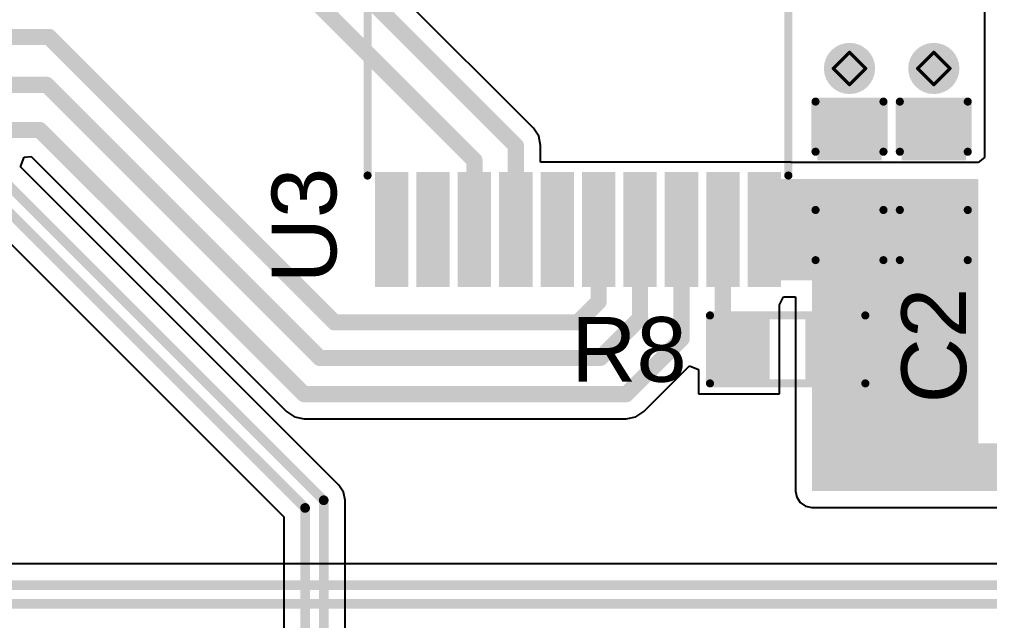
# Model space of a CAD drawing. Header units: inches. Extents: x -31 to 249, y -28 to 261.
# Drawn here: x 90.04 to 105.27, y 34.49 to 43.93 of the extents above; entities that cross this region are included whole.
import ezdxf

# ---------------------------------------------------------------- set-up
doc = ezdxf.new("R2010")
doc.units = ezdxf.units.IN
for name, color, linetype in [('Bottom Layer', 5, 'Continuous'), ('Bottom Solder', 6, 'Continuous'), ('Drill Drawing', 1, 'Continuous'), ('Top Layer', 1, 'Continuous'), ('Top Overlay', 2, 'Continuous'), ('Top Paste', 8, 'Continuous'), ('Top Solder', 216, 'Continuous'), ('Via Holes', 16, 'Continuous')]:
    doc.layers.add(name, color=color, linetype=linetype)
doc.styles.add('Arial', font='', dxfattribs={"height": 0.2})
doc.styles.get('Arial').set_extended_font_data('Arial')

# ---------------------------------------------------------------- blocks, each defined once
blk = doc.blocks.new('TSSOP_20_19')
at = {"layer": 'Top Layer'}
for points in [[(-2, 3.085), (-2, 2.765), (-3.6, 2.765), (-3.6, 3.085)], [(3.6, 3.085), (3.6, 2.765), (2, 2.765), (2, 3.085)], [(-2, 2.435), (-2, 2.115), (-3.6, 2.115), (-3.6, 2.435)], [(3.6, 2.435), (3.6, 2.115), (2, 2.115), (2, 2.435)], [(-2, 1.785), (-2, 1.465), (-3.6, 1.465), (-3.6, 1.785)], [(3.6, 1.785), (3.6, 1.465), (2, 1.465), (2, 1.785)], [(-2, 1.135), (-2, 0.815), (-3.6, 0.815), (-3.6, 1.135)], [(3.6, 1.135), (3.6, 0.815), (2, 0.815), (2, 1.135)], [(-2, 0.485), (-2, 0.165), (-3.6, 0.165), (-3.6, 0.485)], [(3.6, 0.485), (3.6, 0.165), (2, 0.165), (2, 0.485)], [(-2, -0.165), (-2, -0.485), (-3.6, -0.485), (-3.6, -0.165)], [(3.6, -0.165), (3.6, -0.485), (2, -0.485), (2, -0.165)], [(-2, -0.815), (-2, -1.135), (-3.6, -1.135), (-3.6, -0.815)], [(3.6, -0.815), (3.6, -1.135), (2, -1.135), (2, -0.815)], [(-2, -1.465), (-2, -1.785), (-3.6, -1.785), (-3.6, -1.465)], [(3.6, -1.465), (3.6, -1.785), (2, -1.785), (2, -1.465)], [(-2, -2.115), (-2, -2.435), (-3.6, -2.435), (-3.6, -2.115)], [(3.6, -2.115), (3.6, -2.435), (2, -2.435), (2, -2.115)], [(-2, -2.765), (-2, -3.085), (-3.6, -3.085), (-3.6, -2.765)], [(3.6, -2.765), (3.6, -3.085), (2, -3.085), (2, -2.765)]]:
    blk.add_hatch(color=1, dxfattribs=at).paths.add_polyline_path(points)
at = {"layer": 'Top Overlay'}
blk.add_hatch(color=2, dxfattribs=at).paths.add_polyline_path([(-1.906, 2.691), (-1.728, 2.691), (-1.728, 3.123), (-1.906, 3.123)])
at = {"layer": 'Top Paste'}
for points in [[(-2, 3.085), (-2, 2.765), (-3.6, 2.765), (-3.6, 3.085)], [(3.6, 3.085), (3.6, 2.765), (2, 2.765), (2, 3.085)], [(-2, 2.435), (-2, 2.115), (-3.6, 2.115), (-3.6, 2.435)], [(3.6, 2.435), (3.6, 2.115), (2, 2.115), (2, 2.435)], [(-2, 1.785), (-2, 1.465), (-3.6, 1.465), (-3.6, 1.785)], [(3.6, 1.785), (3.6, 1.465), (2, 1.465), (2, 1.785)], [(-2, 1.135), (-2, 0.815), (-3.6, 0.815), (-3.6, 1.135)], [(3.6, 1.135), (3.6, 0.815), (2, 0.815), (2, 1.135)], [(-2, 0.485), (-2, 0.165), (-3.6, 0.165), (-3.6, 0.485)], [(3.6, 0.485), (3.6, 0.165), (2, 0.165), (2, 0.485)], [(-2, -0.165), (-2, -0.485), (-3.6, -0.485), (-3.6, -0.165)], [(3.6, -0.165), (3.6, -0.485), (2, -0.485), (2, -0.165)], [(-2, -0.815), (-2, -1.135), (-3.6, -1.135), (-3.6, -0.815)], [(3.6, -0.815), (3.6, -1.135), (2, -1.135), (2, -0.815)], [(-2, -1.465), (-2, -1.785), (-3.6, -1.785), (-3.6, -1.465)], [(3.6, -1.465), (3.6, -1.785), (2, -1.785), (2, -1.465)], [(-2, -2.115), (-2, -2.435), (-3.6, -2.435), (-3.6, -2.115)], [(3.6, -2.115), (3.6, -2.435), (2, -2.435), (2, -2.115)], [(-2, -2.765), (-2, -3.085), (-3.6, -3.085), (-3.6, -2.765)], [(3.6, -2.765), (3.6, -3.085), (2, -3.085), (2, -2.765)]]:
    blk.add_hatch(color=8, dxfattribs=at).paths.add_polyline_path(points)
at = {"layer": 'Top Solder'}
for points in [[(-1.898, 3.187), (-1.898, 2.663), (-3.702, 2.663), (-3.702, 3.187)], [(3.702, 3.187), (3.702, 2.663), (1.898, 2.663), (1.898, 3.187)], [(-1.898, 2.537), (-1.898, 2.013), (-3.702, 2.013), (-3.702, 2.537)], [(3.702, 2.537), (3.702, 2.013), (1.898, 2.013), (1.898, 2.537)], [(-1.898, 1.887), (-1.898, 1.363), (-3.702, 1.363), (-3.702, 1.887)], [(3.702, 1.887), (3.702, 1.363), (1.898, 1.363), (1.898, 1.887)], [(-1.898, 1.237), (-1.898, 0.713), (-3.702, 0.713), (-3.702, 1.237)], [(3.702, 1.237), (3.702, 0.713), (1.898, 0.713), (1.898, 1.237)], [(-1.898, 0.587), (-1.898, 0.063), (-3.702, 0.063), (-3.702, 0.587)], [(3.702, 0.587), (3.702, 0.063), (1.898, 0.063), (1.898, 0.587)], [(-1.898, -0.063), (-1.898, -0.587), (-3.702, -0.587), (-3.702, -0.063)], [(3.702, -0.063), (3.702, -0.587), (1.898, -0.587), (1.898, -0.063)], [(-1.898, -0.713), (-1.898, -1.237), (-3.702, -1.237), (-3.702, -0.713)], [(3.702, -0.713), (3.702, -1.237), (1.898, -1.237), (1.898, -0.713)], [(-1.898, -1.363), (-1.898, -1.887), (-3.702, -1.887), (-3.702, -1.363)], [(3.702, -1.363), (3.702, -1.887), (1.898, -1.887), (1.898, -1.363)], [(-1.898, -2.013), (-1.898, -2.537), (-3.702, -2.537), (-3.702, -2.013)], [(3.702, -2.013), (3.702, -2.537), (1.898, -2.537), (1.898, -2.013)], [(-1.898, -2.663), (-1.898, -3.187), (-3.702, -3.187), (-3.702, -2.663)], [(3.702, -2.663), (3.702, -3.187), (1.898, -3.187), (1.898, -2.663)]]:
    blk.add_hatch(color=216, dxfattribs=at).paths.add_polyline_path(points)
at = {"layer": 'Top Overlay'}
for points in [[(1.954, 3.302, 0.127, 0.127, 0), (-1.907, 3.302, 0.127, 0.127, 0)], [(-3.875, 2.832, 0.127, 0.127, 0), (-3.875, 3.086, 0.127, 0.127, 0)], [(-3.748, 2.959, 0.127, 0.127, 0), (-3.875, 3.086, 0.127, 0.127, 0)], [(-3.875, 2.832, 0.127, 0.127, 0), (-3.748, 2.959, 0.127, 0.127, 0)], [(1.954, -3.302, 0.127, 0.127, 0), (-1.907, -3.302, 0.127, 0.127, 0)]]:
    blk.add_lwpolyline(points, format="xyseb", dxfattribs=at)
for points in [[(-1.938, 3.302, 0.0635, 0.0635, 1), (-1.875, 3.302, 0.0635, 0.0635, 1)], [(1.922, 3.302, 0.0635, 0.0635, 1), (1.986, 3.302, 0.0635, 0.0635, 1)], [(-3.907, 3.086, 0.0635, 0.0635, 1), (-3.843, 3.086, 0.0635, 0.0635, 1)], [(-3.907, 3.086, 0.0635, 0.0635, 1), (-3.843, 3.086, 0.0635, 0.0635, 1)], [(-3.907, 2.832, 0.0635, 0.0635, 1), (-3.843, 2.832, 0.0635, 0.0635, 1)], [(-3.907, 2.832, 0.0635, 0.0635, 1), (-3.843, 2.832, 0.0635, 0.0635, 1)], [(-3.78, 2.959, 0.0635, 0.0635, 1), (-3.716, 2.959, 0.0635, 0.0635, 1)], [(-3.78, 2.959, 0.0635, 0.0635, 1), (-3.716, 2.959, 0.0635, 0.0635, 1)], [(-1.938, -3.302, 0.0635, 0.0635, 1), (-1.875, -3.302, 0.0635, 0.0635, 1)], [(1.922, -3.302, 0.0635, 0.0635, 1), (1.986, -3.302, 0.0635, 0.0635, 1)]]:
    blk.add_lwpolyline(points, format="xyseb", close=True, dxfattribs=at)
blk = doc.blocks.new('R___0603_23')
at = {"layer": 'Top Layer'}
for points in [[(-0.381, 0.4445), (-0.381, -0.4445), (-1.143, -0.4445), (-1.143, 0.4445)], [(1.143, 0.4445), (1.143, -0.4445), (0.381, -0.4445), (0.381, 0.4445)]]:
    blk.add_hatch(color=1, dxfattribs=at).paths.add_polyline_path(points)
at = {"layer": 'Top Paste'}
for points in [[(-0.381, 0.4445), (-0.381, -0.4445), (-1.143, -0.4445), (-1.143, 0.4445)], [(1.143, 0.4445), (1.143, -0.4445), (0.381, -0.4445), (0.381, 0.4445)]]:
    blk.add_hatch(color=8, dxfattribs=at).paths.add_polyline_path(points)
at = {"layer": 'Top Solder'}
for points in [[(-0.2794, 0.5461), (-0.2794, -0.5461), (-1.2446, -0.5461), (-1.2446, 0.5461)], [(1.2446, 0.5461), (1.2446, -0.5461), (0.2794, -0.5461), (0.2794, 0.5461)]]:
    blk.add_hatch(color=216, dxfattribs=at).paths.add_polyline_path(points)
at = {"layer": 'Top Overlay'}
for points in [[(-1.2192, -0.5334, 0.127, 0.127, 0), (-1.2192, 0.5334, 0.127, 0.127, 0)], [(-1.2192, 0.5334, 0.127, 0.127, 0), (1.2192, 0.5334, 0.127, 0.127, 0)], [(1.2192, -0.5334, 0.127, 0.127, 0), (1.2192, 0.5334, 0.127, 0.127, 0)], [(-1.2192, -0.5334, 0.127, 0.127, 0), (1.2192, -0.5334, 0.127, 0.127, 0)]]:
    blk.add_lwpolyline(points, format="xyseb", dxfattribs=at)
for points in [[(-1.25095, 0.5334, 0.0635, 0.0635, 1), (-1.18745, 0.5334, 0.0635, 0.0635, 1)], [(-1.25095, 0.5334, 0.0635, 0.0635, 1), (-1.18745, 0.5334, 0.0635, 0.0635, 1)], [(1.18745, 0.5334, 0.0635, 0.0635, 1), (1.25095, 0.5334, 0.0635, 0.0635, 1)], [(1.18745, 0.5334, 0.0635, 0.0635, 1), (1.25095, 0.5334, 0.0635, 0.0635, 1)], [(-1.25095, -0.5334, 0.0635, 0.0635, 1), (-1.18745, -0.5334, 0.0635, 0.0635, 1)], [(-1.25095, -0.5334, 0.0635, 0.0635, 1), (-1.18745, -0.5334, 0.0635, 0.0635, 1)], [(1.18745, -0.5334, 0.0635, 0.0635, 1), (1.25095, -0.5334, 0.0635, 0.0635, 1)], [(1.18745, -0.5334, 0.0635, 0.0635, 1), (1.25095, -0.5334, 0.0635, 0.0635, 1)]]:
    blk.add_lwpolyline(points, format="xyseb", close=True, dxfattribs=at)
blk = doc.blocks.new('C___0603_38')
at = {"layer": 'Top Layer'}
for points in [[(-0.381, 0.445), (-0.381, -0.445), (-1.143, -0.445), (-1.143, 0.445)], [(1.143, 0.445), (1.143, -0.445), (0.381, -0.445), (0.381, 0.445)]]:
    blk.add_hatch(color=1, dxfattribs=at).paths.add_polyline_path(points)
at = {"layer": 'Top Paste'}
for points in [[(-0.381, 0.445), (-0.381, -0.445), (-1.143, -0.445), (-1.143, 0.445)], [(1.143, 0.445), (1.143, -0.445), (0.381, -0.445), (0.381, 0.445)]]:
    blk.add_hatch(color=8, dxfattribs=at).paths.add_polyline_path(points)
at = {"layer": 'Top Solder'}
for points in [[(-0.321, 0.504), (-0.321, -0.504), (-1.203, -0.504), (-1.203, 0.504)], [(1.203, 0.504), (1.203, -0.504), (0.321, -0.504), (0.321, 0.504)]]:
    blk.add_hatch(color=216, dxfattribs=at).paths.add_polyline_path(points)
at = {"layer": 'Top Overlay'}
for points in [[(-0.457, 0.533, 0.127, 0.127, 0), (-1.245, 0.533, 0.127, 0.127, 0)], [(-1.245, -0.533, 0.127, 0.127, 0), (-1.245, 0.533, 0.127, 0.127, 0)], [(1.245, 0.533, 0.127, 0.127, 0), (0.457, 0.533, 0.127, 0.127, 0)], [(1.245, -0.533, 0.127, 0.127, 0), (1.245, 0.533, 0.127, 0.127, 0)], [(-0.457, -0.533, 0.127, 0.127, 0), (-1.245, -0.533, 0.127, 0.127, 0)], [(1.245, -0.533, 0.127, 0.127, 0), (0.457, -0.533, 0.127, 0.127, 0)]]:
    blk.add_lwpolyline(points, format="xyseb", dxfattribs=at)
for points in [[(-1.276, 0.533, 0.0635, 0.0635, 1), (-1.213, 0.533, 0.0635, 0.0635, 1)], [(-1.276, 0.533, 0.0635, 0.0635, 1), (-1.213, 0.533, 0.0635, 0.0635, 1)], [(-0.489, 0.533, 0.0635, 0.0635, 1), (-0.425, 0.533, 0.0635, 0.0635, 1)], [(0.425, 0.533, 0.0635, 0.0635, 1), (0.489, 0.533, 0.0635, 0.0635, 1)], [(1.213, 0.533, 0.0635, 0.0635, 1), (1.276, 0.533, 0.0635, 0.0635, 1)], [(1.213, 0.533, 0.0635, 0.0635, 1), (1.276, 0.533, 0.0635, 0.0635, 1)], [(-1.276, -0.533, 0.0635, 0.0635, 1), (-1.213, -0.533, 0.0635, 0.0635, 1)], [(-1.276, -0.533, 0.0635, 0.0635, 1), (-1.213, -0.533, 0.0635, 0.0635, 1)], [(-0.489, -0.533, 0.0635, 0.0635, 1), (-0.425, -0.533, 0.0635, 0.0635, 1)], [(0.425, -0.533, 0.0635, 0.0635, 1), (0.489, -0.533, 0.0635, 0.0635, 1)], [(1.213, -0.533, 0.0635, 0.0635, 1), (1.276, -0.533, 0.0635, 0.0635, 1)], [(1.213, -0.533, 0.0635, 0.0635, 1), (1.276, -0.533, 0.0635, 0.0635, 1)]]:
    blk.add_lwpolyline(points, format="xyseb", close=True, dxfattribs=at)
blk = doc.blocks.new('C___0603_39')
at = {"layer": 'Top Layer'}
for points in [[(-0.381, 0.445), (-0.381, -0.445), (-1.143, -0.445), (-1.143, 0.445)], [(1.143, 0.445), (1.143, -0.445), (0.381, -0.445), (0.381, 0.445)]]:
    blk.add_hatch(color=1, dxfattribs=at).paths.add_polyline_path(points)
at = {"layer": 'Top Paste'}
for points in [[(-0.381, 0.445), (-0.381, -0.445), (-1.143, -0.445), (-1.143, 0.445)], [(1.143, 0.445), (1.143, -0.445), (0.381, -0.445), (0.381, 0.445)]]:
    blk.add_hatch(color=8, dxfattribs=at).paths.add_polyline_path(points)
at = {"layer": 'Top Solder'}
for points in [[(-0.321, 0.504), (-0.321, -0.504), (-1.203, -0.504), (-1.203, 0.504)], [(1.203, 0.504), (1.203, -0.504), (0.321, -0.504), (0.321, 0.504)]]:
    blk.add_hatch(color=216, dxfattribs=at).paths.add_polyline_path(points)
at = {"layer": 'Top Overlay'}
for points in [[(-0.457, 0.533, 0.127, 0.127, 0), (-1.245, 0.533, 0.127, 0.127, 0)], [(-1.245, -0.533, 0.127, 0.127, 0), (-1.245, 0.533, 0.127, 0.127, 0)], [(1.245, 0.533, 0.127, 0.127, 0), (0.457, 0.533, 0.127, 0.127, 0)], [(1.245, -0.533, 0.127, 0.127, 0), (1.245, 0.533, 0.127, 0.127, 0)], [(-0.457, -0.533, 0.127, 0.127, 0), (-1.245, -0.533, 0.127, 0.127, 0)], [(1.245, -0.533, 0.127, 0.127, 0), (0.457, -0.533, 0.127, 0.127, 0)]]:
    blk.add_lwpolyline(points, format="xyseb", dxfattribs=at)
for points in [[(-1.276, 0.533, 0.0635, 0.0635, 1), (-1.213, 0.533, 0.0635, 0.0635, 1)], [(-1.276, 0.533, 0.0635, 0.0635, 1), (-1.213, 0.533, 0.0635, 0.0635, 1)], [(-0.489, 0.533, 0.0635, 0.0635, 1), (-0.425, 0.533, 0.0635, 0.0635, 1)], [(0.425, 0.533, 0.0635, 0.0635, 1), (0.489, 0.533, 0.0635, 0.0635, 1)], [(1.213, 0.533, 0.0635, 0.0635, 1), (1.276, 0.533, 0.0635, 0.0635, 1)], [(1.213, 0.533, 0.0635, 0.0635, 1), (1.276, 0.533, 0.0635, 0.0635, 1)], [(-1.276, -0.533, 0.0635, 0.0635, 1), (-1.213, -0.533, 0.0635, 0.0635, 1)], [(-1.276, -0.533, 0.0635, 0.0635, 1), (-1.213, -0.533, 0.0635, 0.0635, 1)], [(-0.489, -0.533, 0.0635, 0.0635, 1), (-0.425, -0.533, 0.0635, 0.0635, 1)], [(0.425, -0.533, 0.0635, 0.0635, 1), (0.489, -0.533, 0.0635, 0.0635, 1)], [(1.213, -0.533, 0.0635, 0.0635, 1), (1.276, -0.533, 0.0635, 0.0635, 1)], [(1.213, -0.533, 0.0635, 0.0635, 1), (1.276, -0.533, 0.0635, 0.0635, 1)]]:
    blk.add_lwpolyline(points, format="xyseb", close=True, dxfattribs=at)

msp = doc.modelspace()

# ---------------------------------------------------------------- hatches: boundary and pattern name
at = {"layer": 'Bottom Layer'}
h = msp.add_hatch(color=5, dxfattribs=at)
edge = h.paths.add_edge_path()
edge.add_arc((103.073, 43.155), 0.3, 0, 360)
h = msp.add_hatch(color=5, dxfattribs=at)
edge = h.paths.add_edge_path()
edge.add_arc((104.396, 43.155), 0.3, 0, 360)
at = {"layer": 'Bottom Solder'}
h = msp.add_hatch(color=6, dxfattribs=at)
edge = h.paths.add_edge_path()
edge.add_arc((103.073, 43.155), 0.402, 0, 360)
h = msp.add_hatch(color=6, dxfattribs=at)
edge = h.paths.add_edge_path()
edge.add_arc((104.396, 43.155), 0.402, 0, 360)
at = {"layer": 'Top Layer'}
h = msp.add_hatch(color=1, dxfattribs=at)
edge = h.paths.add_edge_path()
edge.add_arc((103.073, 43.155), 0.3, 0, 360)
h = msp.add_hatch(color=1, dxfattribs=at)
edge = h.paths.add_edge_path()
edge.add_arc((104.396, 43.155), 0.3, 0, 360)
for points in [[(101.723, 39.828), (105.094, 39.828), (105.094, 41.421), (101.723, 41.421)], [(101.736, 39.828), (101.896, 39.828), (101.896, 41.422), (101.736, 41.422)], [(102.483, 36.521), (105.094, 36.521), (105.094, 41.009), (102.483, 41.009)], [(102.483, 36.521), (119.405, 36.521), (119.405, 37.268), (102.483, 37.268)]]:
    msp.add_hatch(color=1, dxfattribs=at).paths.add_polyline_path(points)
at = {"layer": 'Top Solder'}
h = msp.add_hatch(color=216, dxfattribs=at)
edge = h.paths.add_edge_path()
edge.add_arc((103.073, 43.155), 0.402, 0, 360)
h = msp.add_hatch(color=216, dxfattribs=at)
edge = h.paths.add_edge_path()
edge.add_arc((104.396, 43.155), 0.402, 0, 360)
at = {"layer": 'Via Holes'}
h = msp.add_hatch(color=7, dxfattribs=at)
edge = h.paths.add_edge_path()
edge.add_arc((103.073, 43.155), 0.15, 0, 360)
h = msp.add_hatch(color=7, dxfattribs=at)
edge = h.paths.add_edge_path()
edge.add_arc((104.396, 43.155), 0.15, 0, 360)

# ---------------------------------------------------------------- linework, layer by layer
at = {"layer": 'Bottom Layer'}
msp.add_line((105.818, 35.377), (22.451, 35.377), dxfattribs=at)
for points in [[(22.311, 35.041, 0.152, 0.152, 0), (105.958, 35.041, 0.152, 0.152, 0)], [(22.19, 34.749, 0.152, 0.152, 0), (106.079, 34.749, 0.152, 0.152, 0)]]:
    msp.add_lwpolyline(points, format="xyseb", dxfattribs=at)
at = {"layer": 'Drill Drawing'}
for points in [[(102.819, 43.155, 0.0508, 0.0508, 0), (103.073, 43.409, 0.0508, 0.0508, 0)], [(103.073, 43.409, 0.0508, 0.0508, 0), (103.327, 43.155, 0.0508, 0.0508, 0)], [(104.142, 43.155, 0.0508, 0.0508, 0), (104.396, 43.409, 0.0508, 0.0508, 0)], [(104.396, 43.409, 0.0508, 0.0508, 0), (104.65, 43.155, 0.0508, 0.0508, 0)], [(102.819, 43.155, 0.0508, 0.0508, 0), (103.073, 42.901, 0.0508, 0.0508, 0)], [(103.073, 42.901, 0.0508, 0.0508, 0), (103.327, 43.155, 0.0508, 0.0508, 0)], [(104.142, 43.155, 0.0508, 0.0508, 0), (104.396, 42.901, 0.0508, 0.0508, 0)], [(104.396, 42.901, 0.0508, 0.0508, 0), (104.65, 43.155, 0.0508, 0.0508, 0)]]:
    msp.add_lwpolyline(points, format="xyseb", dxfattribs=at)
for points in [[(103.061, 43.409, 0.0254, 0.0254, 1), (103.086, 43.409, 0.0254, 0.0254, 1)], [(103.061, 43.409, 0.0254, 0.0254, 1), (103.086, 43.409, 0.0254, 0.0254, 1)], [(104.383, 43.409, 0.0254, 0.0254, 1), (104.408, 43.409, 0.0254, 0.0254, 1)], [(104.383, 43.409, 0.0254, 0.0254, 1), (104.408, 43.409, 0.0254, 0.0254, 1)], [(102.806, 43.155, 0.0254, 0.0254, 1), (102.832, 43.155, 0.0254, 0.0254, 1)], [(102.806, 43.155, 0.0254, 0.0254, 1), (102.832, 43.155, 0.0254, 0.0254, 1)], [(103.314, 43.155, 0.0254, 0.0254, 1), (103.34, 43.155, 0.0254, 0.0254, 1)], [(103.314, 43.155, 0.0254, 0.0254, 1), (103.34, 43.155, 0.0254, 0.0254, 1)], [(104.129, 43.155, 0.0254, 0.0254, 1), (104.154, 43.155, 0.0254, 0.0254, 1)], [(104.129, 43.155, 0.0254, 0.0254, 1), (104.154, 43.155, 0.0254, 0.0254, 1)], [(104.637, 43.155, 0.0254, 0.0254, 1), (104.662, 43.155, 0.0254, 0.0254, 1)], [(104.637, 43.155, 0.0254, 0.0254, 1), (104.662, 43.155, 0.0254, 0.0254, 1)], [(103.061, 42.901, 0.0254, 0.0254, 1), (103.086, 42.901, 0.0254, 0.0254, 1)], [(103.061, 42.901, 0.0254, 0.0254, 1), (103.086, 42.901, 0.0254, 0.0254, 1)], [(104.383, 42.901, 0.0254, 0.0254, 1), (104.408, 42.901, 0.0254, 0.0254, 1)], [(104.383, 42.901, 0.0254, 0.0254, 1), (104.408, 42.901, 0.0254, 0.0254, 1)]]:
    msp.add_lwpolyline(points, format="xyseb", close=True, dxfattribs=at)
at = {"layer": 'Top Layer'}
for p, q in [((98.111, 42.218), (94.902, 45.426)), ((105.19, 45.332), (105.19, 41.759)), ((98.195, 42.092), (98.111, 42.218)), ((98.225, 41.943), (98.195, 42.092)), ((98.225, 41.682), (98.225, 41.943)), ((90.063, 41.611), (90.121, 41.761)), ((90.121, 41.761), (90.229, 41.775)), ((90.229, 41.775), (94.237, 37.767)), ((105.19, 41.759), (105.094, 41.68)), ((95.059, 36.614), (90.063, 41.611)), ((102.15, 41.682), (98.225, 41.682)), ((102.15, 41.68), (102.15, 41.682)), ((105.094, 41.68), (102.15, 41.68)), ((89.379, 40.93), (94.193, 36.116)), ((101.975, 39.442), (102.037, 39.569)), ((101.975, 38.045), (101.975, 39.442)), ((102.037, 39.569), (102.224, 39.569)), ((102.224, 39.569), (102.224, 37.268)), ((99.845, 37.767), (100.564, 38.486)), ((100.564, 38.486), (100.705, 38.428)), ((100.705, 38.428), (100.705, 38.045)), ((100.705, 38.045), (101.975, 38.045)), ((94.237, 37.767), (94.363, 37.683)), ((99.719, 37.683), (99.845, 37.767)), ((94.363, 37.683), (94.512, 37.653)), ((94.512, 37.653), (99.57, 37.653)), ((99.57, 37.653), (99.719, 37.683)), ((102.224, 37.268), (102.224, 36.521)), ((95.132, 36.505), (95.059, 36.614)), ((95.158, 36.376), (95.132, 36.505)), ((102.224, 36.521), (102.244, 36.422)), ((102.244, 36.422), (102.3, 36.338)), ((95.158, 23.966), (95.158, 36.376)), ((102.3, 36.338), (102.384, 36.282)), ((102.384, 36.282), (102.483, 36.262)), ((102.483, 36.262), (119.405, 36.262)), ((94.193, 36.116), (94.193, 21.829))]:
    msp.add_line(p, q, dxfattribs=at)
for points in [[(94.628, 45.151, 0.254, 0.254, 0), (97.836, 41.943, 0.254, 0.254, 0)], [(94.408, 44.491, 0.254, 0.254, 0), (97.186, 41.713, 0.254, 0.254, 0)], [(83.613, 43.65, 0.254, 0.254, 0), (90.509, 43.65, 0.254, 0.254, 0)], [(90.509, 43.65, 0.254, 0.254, 0), (94.991, 39.168, 0.254, 0.254, 0)], [(86.153, 42.897, 0.254, 0.254, 0), (90.473, 42.897, 0.254, 0.254, 0)], [(90.473, 42.897, 0.254, 0.254, 0), (94.76, 38.61, 0.254, 0.254, 0)], [(81.073, 42.189, 0.254, 0.254, 0), (90.364, 42.189, 0.254, 0.254, 0)], [(90.364, 42.189, 0.254, 0.254, 0), (94.512, 38.041, 0.254, 0.254, 0)], [(97.836, 40.628, 0.254, 0.254, 0), (97.836, 41.943, 0.254, 0.254, 0)], [(97.186, 40.628, 0.254, 0.254, 0), (97.186, 41.713, 0.254, 0.254, 0)], [(89.639, 41.558, 0.152, 0.152, 0), (94.821, 36.376, 0.152, 0.152, 0)], [(89.518, 41.266, 0.152, 0.152, 0), (94.529, 36.255, 0.152, 0.152, 0)], [(99.136, 39.493, 0.254, 0.254, 0), (99.136, 40.628, 0.254, 0.254, 0)], [(99.786, 39.234, 0.254, 0.254, 0), (99.786, 40.628, 0.254, 0.254, 0)], [(100.436, 38.907, 0.254, 0.254, 0), (100.436, 40.628, 0.254, 0.254, 0)], [(101.086, 38.998, 0.254, 0.254, 0), (101.086, 40.628, 0.254, 0.254, 0)], [(98.811, 39.168, 0.254, 0.254, 0), (99.136, 39.493, 0.254, 0.254, 0)], [(94.991, 39.168, 0.254, 0.254, 0), (98.811, 39.168, 0.254, 0.254, 0)], [(99.162, 38.61, 0.254, 0.254, 0), (99.786, 39.234, 0.254, 0.254, 0)], [(99.57, 38.041, 0.254, 0.254, 0), (100.436, 38.907, 0.254, 0.254, 0)], [(101.086, 38.998, 0.254, 0.254, 0), (101.34, 38.744, 0.254, 0.254, 0)], [(94.76, 38.61, 0.254, 0.254, 0), (99.162, 38.61, 0.254, 0.254, 0)], [(94.512, 38.041, 0.254, 0.254, 0), (99.57, 38.041, 0.254, 0.254, 0)], [(94.821, 23.966, 0.152, 0.152, 0), (94.821, 36.376, 0.152, 0.152, 0)], [(94.529, 21.689, 0.152, 0.152, 0), (94.529, 36.255, 0.152, 0.152, 0)]]:
    msp.add_lwpolyline(points, format="xyseb", dxfattribs=at)
for points in [[(90.446, 43.65, 0.127, 0.127, 1), (90.573, 43.65, 0.127, 0.127, 1)], [(90.446, 43.65, 0.127, 0.127, 1), (90.573, 43.65, 0.127, 0.127, 1)], [(90.409, 42.897, 0.127, 0.127, 1), (90.536, 42.897, 0.127, 0.127, 1)], [(90.409, 42.897, 0.127, 0.127, 1), (90.536, 42.897, 0.127, 0.127, 1)], [(90.3, 42.189, 0.127, 0.127, 1), (90.427, 42.189, 0.127, 0.127, 1)], [(90.3, 42.189, 0.127, 0.127, 1), (90.427, 42.189, 0.127, 0.127, 1)], [(97.773, 41.943, 0.127, 0.127, 1), (97.9, 41.943, 0.127, 0.127, 1)], [(97.773, 41.943, 0.127, 0.127, 1), (97.9, 41.943, 0.127, 0.127, 1)], [(97.123, 41.713, 0.127, 0.127, 1), (97.25, 41.713, 0.127, 0.127, 1)], [(97.123, 41.713, 0.127, 0.127, 1), (97.25, 41.713, 0.127, 0.127, 1)], [(97.123, 40.628, 0.127, 0.127, 1), (97.25, 40.628, 0.127, 0.127, 1)], [(97.773, 40.628, 0.127, 0.127, 1), (97.9, 40.628, 0.127, 0.127, 1)], [(99.073, 40.628, 0.127, 0.127, 1), (99.2, 40.628, 0.127, 0.127, 1)], [(99.723, 40.628, 0.127, 0.127, 1), (99.85, 40.628, 0.127, 0.127, 1)], [(100.373, 40.628, 0.127, 0.127, 1), (100.5, 40.628, 0.127, 0.127, 1)], [(101.023, 40.628, 0.127, 0.127, 1), (101.15, 40.628, 0.127, 0.127, 1)], [(99.073, 39.493, 0.127, 0.127, 1), (99.2, 39.493, 0.127, 0.127, 1)], [(99.073, 39.493, 0.127, 0.127, 1), (99.2, 39.493, 0.127, 0.127, 1)], [(94.928, 39.168, 0.127, 0.127, 1), (95.055, 39.168, 0.127, 0.127, 1)], [(94.928, 39.168, 0.127, 0.127, 1), (95.055, 39.168, 0.127, 0.127, 1)], [(98.748, 39.168, 0.127, 0.127, 1), (98.875, 39.168, 0.127, 0.127, 1)], [(98.748, 39.168, 0.127, 0.127, 1), (98.875, 39.168, 0.127, 0.127, 1)], [(99.723, 39.234, 0.127, 0.127, 1), (99.85, 39.234, 0.127, 0.127, 1)], [(99.723, 39.234, 0.127, 0.127, 1), (99.85, 39.234, 0.127, 0.127, 1)], [(100.373, 38.907, 0.127, 0.127, 1), (100.5, 38.907, 0.127, 0.127, 1)], [(100.373, 38.907, 0.127, 0.127, 1), (100.5, 38.907, 0.127, 0.127, 1)], [(101.023, 38.998, 0.127, 0.127, 1), (101.15, 38.998, 0.127, 0.127, 1)], [(101.023, 38.998, 0.127, 0.127, 1), (101.15, 38.998, 0.127, 0.127, 1)], [(101.277, 38.744, 0.127, 0.127, 1), (101.404, 38.744, 0.127, 0.127, 1)], [(94.697, 38.61, 0.127, 0.127, 1), (94.824, 38.61, 0.127, 0.127, 1)], [(94.697, 38.61, 0.127, 0.127, 1), (94.824, 38.61, 0.127, 0.127, 1)], [(99.099, 38.61, 0.127, 0.127, 1), (99.226, 38.61, 0.127, 0.127, 1)], [(99.099, 38.61, 0.127, 0.127, 1), (99.226, 38.61, 0.127, 0.127, 1)], [(94.448, 38.041, 0.127, 0.127, 1), (94.575, 38.041, 0.127, 0.127, 1)], [(94.448, 38.041, 0.127, 0.127, 1), (94.575, 38.041, 0.127, 0.127, 1)], [(99.507, 38.041, 0.127, 0.127, 1), (99.634, 38.041, 0.127, 0.127, 1)], [(99.507, 38.041, 0.127, 0.127, 1), (99.634, 38.041, 0.127, 0.127, 1)], [(94.783, 36.376, 0.0762, 0.0762, 1), (94.859, 36.376, 0.0762, 0.0762, 1)], [(94.783, 36.376, 0.0762, 0.0762, 1), (94.859, 36.376, 0.0762, 0.0762, 1)], [(94.491, 36.255, 0.0762, 0.0762, 1), (94.567, 36.255, 0.0762, 0.0762, 1)], [(94.491, 36.255, 0.0762, 0.0762, 1), (94.567, 36.255, 0.0762, 0.0762, 1)]]:
    msp.add_lwpolyline(points, format="xyseb", close=True, dxfattribs=at)

# ---------------------------------------------------------------- block references
at = {"rotation": 270}
for name, p in [('TSSOP_20_19', (98.811, 43.428)), ('C___0603_39', (103.073, 41.39)), ('C___0603_38', (104.396, 41.39))]:
    msp.add_blockref(name, p, dxfattribs=at)
msp.add_blockref('R___0603_23', (102.102, 38.744))

# ---------------------------------------------------------------- texts
at = {"layer": 'Top Overlay', "style": 'Arial'}
for s, p in [('U3', (95.02, 39.782)), ('C2', (104.903, 37.897))]:
    msp.add_text(s, height=1.016, rotation=90, dxfattribs=at).set_placement(p)
msp.add_text('R8', height=1.016, dxfattribs=at).set_placement((98.704, 38.236))

doc.saveas('drawing.dxf')
